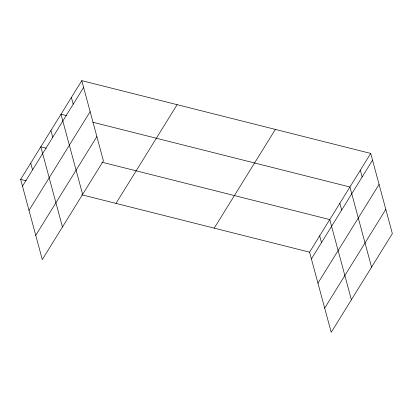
<?xml version="1.0" encoding="UTF-8"?>
<svg xmlns="http://www.w3.org/2000/svg" width="413" height="413" viewBox="0 0 413 413"><rect width="100%" height="100%" fill="white"/><g stroke="black" fill="none" stroke-linecap="round" stroke-linejoin="round"><path stroke-width="0.62" d="M81.784 80.659L103.415 160.838L42.286 259.576L20.65 179.392L81.784 80.659L370.714 153.424L392.35 233.608L331.216 332.341L309.585 252.162L370.714 153.424M22.472 186.149L83.607 87.417M29.013 210.382L90.142 111.644M35.745 235.343L96.879 136.61M115.996 203.408L177.131 104.67M214.233 228.146L275.368 129.414M311.407 258.92L372.536 160.182M317.943 283.148L379.077 184.415M324.68 308.113L385.814 209.376M66.498 115.614L60.995 114.231L82.631 194.409M92.78 122.233L349.93 186.996L371.566 267.175M46.323 148.195L40.825 146.811L62.456 226.99M101.944 162.206L329.755 219.577L351.391 299.761M20.65 179.392L26.153 180.78M81.769 194.786L309.585 252.162M360.322 170.213L362.144 176.965M339.842 203.289L341.665 210.041M319.672 235.869L321.495 242.627M71.392 97.442L73.215 104.2M50.913 130.518L52.735 137.276M30.738 163.104L32.56 169.862"/></g></svg>
